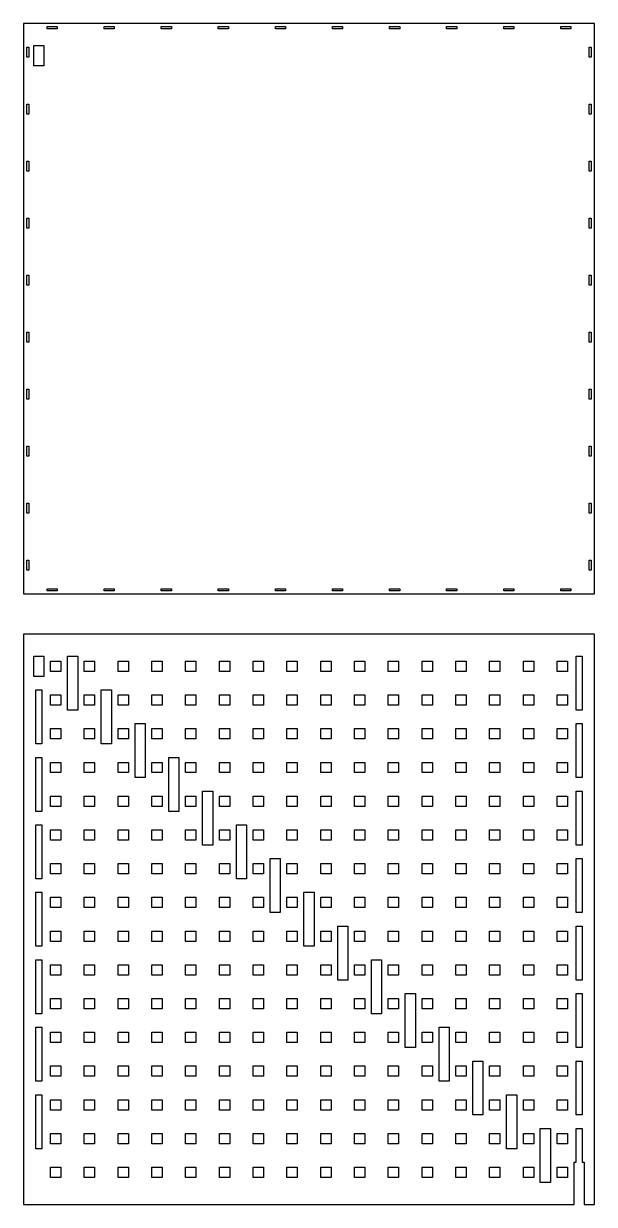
# Model space of a CAD drawing. Header units: metres. Extents: x 0 to 1167, y 0 to 1167.
# Drawn here: x 0 to 563, y 0 to 1167 of the extents above; entities that cross this region are included whole.
import ezdxf

# ---------------------------------------------------------------- set-up
doc = ezdxf.new("R2010")
doc.units = ezdxf.units.M

msp = doc.modelspace()

# ---------------------------------------------------------------- linework, layer by layer
for p, q in [((563.333, 1166.67), (0, 1166.67)), ((0, 1166.67), (0, 603.333)), ((563.333, 603.333), (563.333, 1166.67)), ((23.1666, 1161.67), (23.1666, 1163.67)), ((23.1666, 1163.67), (33.1666, 1163.67)), ((33.1666, 1161.67), (23.1666, 1161.67)), ((33.1666, 1163.67), (33.1666, 1161.67)), ((79.4999, 1161.67), (79.4999, 1163.67)), ((79.4999, 1163.67), (89.4999, 1163.67)), ((89.4999, 1161.67), (79.4999, 1161.67)), ((89.4999, 1163.67), (89.4999, 1161.67)), ((135.833, 1161.67), (135.833, 1163.67)), ((135.833, 1163.67), (145.833, 1163.67)), ((145.833, 1161.67), (135.833, 1161.67)), ((145.833, 1163.67), (145.833, 1161.67)), ((192.166, 1161.67), (192.166, 1163.67)), ((192.166, 1163.67), (202.166, 1163.67)), ((202.166, 1161.67), (192.166, 1161.67)), ((202.166, 1163.67), (202.166, 1161.67)), ((248.5, 1161.67), (248.5, 1163.67)), ((248.5, 1163.67), (258.5, 1163.67)), ((258.5, 1161.67), (248.5, 1161.67)), ((258.5, 1163.67), (258.5, 1161.67)), ((304.833, 1161.67), (304.833, 1163.67)), ((304.833, 1163.67), (314.833, 1163.67)), ((314.833, 1161.67), (304.833, 1161.67)), ((314.833, 1163.67), (314.833, 1161.67)), ((361.166, 1161.67), (361.166, 1163.67)), ((361.166, 1163.67), (371.166, 1163.67)), ((371.166, 1161.67), (361.166, 1161.67)), ((371.166, 1163.67), (371.166, 1161.67)), ((417.5, 1161.67), (417.5, 1163.67)), ((417.5, 1163.67), (427.5, 1163.67)), ((427.5, 1161.67), (417.5, 1161.67)), ((427.5, 1163.67), (427.5, 1161.67)), ((473.833, 1161.67), (473.833, 1163.67)), ((473.833, 1163.67), (483.833, 1163.67)), ((483.833, 1161.67), (473.833, 1161.67)), ((483.833, 1163.67), (483.833, 1161.67)), ((530.166, 1161.67), (530.166, 1163.67)), ((530.166, 1163.67), (540.166, 1163.67)), ((540.166, 1161.67), (530.166, 1161.67)), ((540.166, 1163.67), (540.166, 1161.67)), ((3, 1133.5), (3, 1143.5)), ((3, 1143.5), (5, 1143.5)), ((5, 1143.5), (5, 1133.5)), ((10, 1125), (10, 1145)), ((10, 1145), (20, 1145)), ((20, 1145), (20, 1125)), ((558.333, 1133.5), (558.333, 1143.5)), ((558.333, 1143.5), (560.333, 1143.5)), ((560.333, 1143.5), (560.333, 1133.5)), ((5, 1133.5), (3, 1133.5)), ((560.333, 1133.5), (558.333, 1133.5)), ((20, 1125), (10, 1125)), ((3, 1077.17), (3, 1087.17)), ((3, 1087.17), (5, 1087.17)), ((5, 1087.17), (5, 1077.17)), ((558.333, 1077.17), (558.333, 1087.17)), ((558.333, 1087.17), (560.333, 1087.17)), ((560.333, 1087.17), (560.333, 1077.17)), ((5, 1077.17), (3, 1077.17)), ((560.333, 1077.17), (558.333, 1077.17)), ((3, 1020.83), (3, 1030.83)), ((3, 1030.83), (5, 1030.83)), ((5, 1030.83), (5, 1020.83)), ((558.333, 1020.83), (558.333, 1030.83)), ((558.333, 1030.83), (560.333, 1030.83)), ((560.333, 1030.83), (560.333, 1020.83)), ((5, 1020.83), (3, 1020.83)), ((560.333, 1020.83), (558.333, 1020.83)), ((3, 964.499), (3, 974.499)), ((3, 974.499), (5, 974.499)), ((5, 974.499), (5, 964.499)), ((558.333, 964.499), (558.333, 974.499)), ((558.333, 974.499), (560.333, 974.499)), ((560.333, 974.499), (560.333, 964.499)), ((5, 964.499), (3, 964.499)), ((560.333, 964.499), (558.333, 964.499)), ((3, 908.166), (3, 918.166)), ((3, 918.166), (5, 918.166)), ((5, 918.166), (5, 908.166)), ((558.333, 908.166), (558.333, 918.166)), ((558.333, 918.166), (560.333, 918.166)), ((560.333, 918.166), (560.333, 908.166)), ((5, 908.166), (3, 908.166)), ((560.333, 908.166), (558.333, 908.166)), ((3, 851.833), (3, 861.833)), ((3, 861.833), (5, 861.833)), ((5, 851.833), (3, 851.833)), ((5, 861.833), (5, 851.833)), ((558.333, 851.833), (558.333, 861.833)), ((558.333, 861.833), (560.333, 861.833)), ((560.333, 851.833), (558.333, 851.833)), ((560.333, 861.833), (560.333, 851.833)), ((3, 795.499), (3, 805.499)), ((3, 805.499), (5, 805.499)), ((5, 805.499), (5, 795.499)), ((558.333, 795.499), (558.333, 805.499)), ((558.333, 805.499), (560.333, 805.499)), ((560.333, 805.499), (560.333, 795.499)), ((5, 795.499), (3, 795.499)), ((560.333, 795.499), (558.333, 795.499)), ((3, 739.166), (3, 749.166)), ((3, 749.166), (5, 749.166)), ((5, 749.166), (5, 739.166)), ((558.333, 739.166), (558.333, 749.166)), ((558.333, 749.166), (560.333, 749.166)), ((560.333, 749.166), (560.333, 739.166)), ((5, 739.166), (3, 739.166)), ((560.333, 739.166), (558.333, 739.166)), ((3, 682.833), (3, 692.833)), ((3, 692.833), (5, 692.833)), ((5, 692.833), (5, 682.833)), ((558.333, 682.833), (558.333, 692.833)), ((558.333, 692.833), (560.333, 692.833)), ((560.333, 692.833), (560.333, 682.833)), ((5, 682.833), (3, 682.833)), ((560.333, 682.833), (558.333, 682.833)), ((3, 626.499), (3, 636.499)), ((3, 636.499), (5, 636.499)), ((5, 636.499), (5, 626.499)), ((558.333, 626.499), (558.333, 636.499)), ((558.333, 636.499), (560.333, 636.499)), ((560.333, 636.499), (560.333, 626.499)), ((5, 626.499), (3, 626.499)), ((560.333, 626.499), (558.333, 626.499)), ((23.1666, 606.333), (23.1666, 608.333)), ((23.1666, 608.333), (33.1666, 608.333)), ((33.1666, 608.333), (33.1666, 606.333)), ((79.4999, 606.333), (79.4999, 608.333)), ((79.4999, 608.333), (89.4999, 608.333)), ((89.4999, 608.333), (89.4999, 606.333)), ((135.833, 606.333), (135.833, 608.333)), ((135.833, 608.333), (145.833, 608.333)), ((145.833, 608.333), (145.833, 606.333)), ((192.166, 606.333), (192.166, 608.333)), ((192.166, 608.333), (202.166, 608.333)), ((202.166, 608.333), (202.166, 606.333)), ((248.5, 606.333), (248.5, 608.333)), ((248.5, 608.333), (258.5, 608.333)), ((258.5, 608.333), (258.5, 606.333)), ((304.833, 606.333), (304.833, 608.333)), ((304.833, 608.333), (314.833, 608.333)), ((314.833, 608.333), (314.833, 606.333)), ((361.166, 606.333), (361.166, 608.333)), ((361.166, 608.333), (371.166, 608.333)), ((371.166, 608.333), (371.166, 606.333)), ((417.5, 606.333), (417.5, 608.333)), ((417.5, 608.333), (427.5, 608.333)), ((427.5, 608.333), (427.5, 606.333)), ((473.833, 606.333), (473.833, 608.333)), ((473.833, 608.333), (483.833, 608.333)), ((483.833, 608.333), (483.833, 606.333)), ((530.166, 606.333), (530.166, 608.333)), ((530.166, 608.333), (540.166, 608.333)), ((540.166, 608.333), (540.166, 606.333)), ((0, 603.333), (563.333, 603.333)), ((33.1666, 606.333), (23.1666, 606.333)), ((89.4999, 606.333), (79.4999, 606.333)), ((145.833, 606.333), (135.833, 606.333)), ((202.166, 606.333), (192.166, 606.333)), ((258.5, 606.333), (248.5, 606.333)), ((314.833, 606.333), (304.833, 606.333)), ((371.166, 606.333), (361.166, 606.333)), ((427.5, 606.333), (417.5, 606.333)), ((483.833, 606.333), (473.833, 606.333)), ((540.166, 606.333), (530.166, 606.333)), ((563.333, 563.333), (0, 563.333)), ((0, 563.333), (0, 0)), ((563.333, 0), (563.333, 563.333)), ((10, 521.666), (10, 541.666)), ((10, 541.666), (20, 541.666)), ((20, 541.666), (20, 521.666)), ((26.5716, 526.571), (26.5716, 536.761)), ((26.5716, 536.761), (36.7616, 536.761)), ((36.7616, 536.761), (36.7616, 526.571)), ((43.3333, 488.333), (43.3333, 541.666)), ((43.3333, 541.666), (53.3333, 541.666)), ((53.3333, 541.666), (53.3333, 488.333)), ((59.9049, 526.571), (59.9049, 536.761)), ((59.9049, 536.761), (70.0949, 536.761)), ((70.0949, 536.761), (70.0949, 526.571)), ((93.2382, 526.571), (93.2382, 536.761)), ((93.2382, 536.761), (103.428, 536.761)), ((103.428, 536.761), (103.428, 526.571)), ((126.572, 526.571), (126.572, 536.761)), ((126.572, 536.761), (136.762, 536.761)), ((136.762, 536.761), (136.762, 526.571)), ((159.905, 526.571), (159.905, 536.761)), ((159.905, 536.761), (170.095, 536.761)), ((170.095, 536.761), (170.095, 526.571)), ((193.238, 526.571), (193.238, 536.761)), ((193.238, 536.761), (203.428, 536.761)), ((203.428, 536.761), (203.428, 526.571)), ((226.571, 526.571), (226.571, 536.761)), ((226.571, 536.761), (236.761, 536.761)), ((236.761, 536.761), (236.761, 526.571)), ((259.905, 526.571), (259.905, 536.761)), ((259.905, 536.761), (270.095, 536.761)), ((270.095, 536.761), (270.095, 526.571)), ((293.238, 526.571), (293.238, 536.761)), ((293.238, 536.761), (303.428, 536.761)), ((303.428, 536.761), (303.428, 526.571)), ((326.571, 526.571), (326.571, 536.761)), ((326.571, 536.761), (336.761, 536.761)), ((336.761, 536.761), (336.761, 526.571)), ((359.905, 526.571), (359.905, 536.761)), ((359.905, 536.761), (370.095, 536.761)), ((370.095, 536.761), (370.095, 526.571)), ((393.238, 526.571), (393.238, 536.761)), ((393.238, 536.761), (403.428, 536.761)), ((403.428, 536.761), (403.428, 526.571)), ((426.571, 526.571), (426.571, 536.761)), ((426.571, 536.761), (436.761, 536.761)), ((436.761, 536.761), (436.761, 526.571)), ((459.905, 526.571), (459.905, 536.761)), ((459.905, 536.761), (470.095, 536.761)), ((470.095, 536.761), (470.095, 526.571)), ((493.238, 526.571), (493.238, 536.761)), ((493.238, 536.761), (503.428, 536.761)), ((503.428, 536.761), (503.428, 526.571)), ((526.571, 526.571), (526.571, 536.761)), ((526.571, 536.761), (536.761, 536.761)), ((536.761, 536.761), (536.761, 526.571)), ((545.333, 488.333), (545.333, 541.666)), ((545.333, 541.666), (551.333, 541.666)), ((551.333, 541.666), (551.333, 488.333)), ((36.7616, 526.571), (26.5716, 526.571)), ((70.0949, 526.571), (59.9049, 526.571)), ((103.428, 526.571), (93.2382, 526.571)), ((136.762, 526.571), (126.572, 526.571)), ((170.095, 526.571), (159.905, 526.571)), ((203.428, 526.571), (193.238, 526.571)), ((236.761, 526.571), (226.571, 526.571)), ((270.095, 526.571), (259.905, 526.571)), ((303.428, 526.571), (293.238, 526.571)), ((336.761, 526.571), (326.571, 526.571)), ((370.095, 526.571), (359.905, 526.571)), ((403.428, 526.571), (393.238, 526.571)), ((436.761, 526.571), (426.571, 526.571)), ((470.095, 526.571), (459.905, 526.571)), ((503.428, 526.571), (493.238, 526.571)), ((536.761, 526.571), (526.571, 526.571)), ((20, 521.666), (10, 521.666)), ((12, 455), (12, 508.333)), ((12, 508.333), (18, 508.333)), ((18, 508.333), (18, 455)), ((26.5716, 493.238), (26.5716, 503.428)), ((26.5716, 503.428), (36.7616, 503.428)), ((36.7616, 503.428), (36.7616, 493.238)), ((59.9049, 493.238), (59.9049, 503.428)), ((59.9049, 503.428), (70.0949, 503.428)), ((70.0949, 503.428), (70.0949, 493.238)), ((76.6666, 455), (76.6666, 508.333)), ((76.6666, 508.333), (86.6666, 508.333)), ((86.6666, 508.333), (86.6666, 455)), ((93.2382, 493.238), (93.2382, 503.428)), ((93.2382, 503.428), (103.428, 503.428)), ((103.428, 503.428), (103.428, 493.238)), ((126.572, 493.238), (126.572, 503.428)), ((126.572, 503.428), (136.762, 503.428)), ((136.762, 503.428), (136.762, 493.238)), ((159.905, 493.238), (159.905, 503.428)), ((159.905, 503.428), (170.095, 503.428)), ((170.095, 503.428), (170.095, 493.238)), ((193.238, 493.238), (193.238, 503.428)), ((193.238, 503.428), (203.428, 503.428)), ((203.428, 503.428), (203.428, 493.238)), ((226.571, 493.238), (226.571, 503.428)), ((226.571, 503.428), (236.761, 503.428)), ((236.761, 503.428), (236.761, 493.238)), ((259.905, 493.238), (259.905, 503.428)), ((259.905, 503.428), (270.095, 503.428)), ((270.095, 503.428), (270.095, 493.238)), ((293.238, 493.238), (293.238, 503.428)), ((293.238, 503.428), (303.428, 503.428)), ((303.428, 503.428), (303.428, 493.238)), ((326.571, 493.238), (326.571, 503.428)), ((326.571, 503.428), (336.761, 503.428)), ((336.761, 503.428), (336.761, 493.238)), ((359.905, 493.238), (359.905, 503.428)), ((359.905, 503.428), (370.095, 503.428)), ((370.095, 503.428), (370.095, 493.238)), ((393.238, 493.238), (393.238, 503.428)), ((393.238, 503.428), (403.428, 503.428)), ((403.428, 503.428), (403.428, 493.238)), ((426.571, 493.238), (426.571, 503.428)), ((426.571, 503.428), (436.761, 503.428)), ((436.761, 503.428), (436.761, 493.238)), ((459.905, 493.238), (459.905, 503.428)), ((459.905, 503.428), (470.095, 503.428)), ((470.095, 503.428), (470.095, 493.238)), ((493.238, 493.238), (493.238, 503.428)), ((493.238, 503.428), (503.428, 503.428)), ((503.428, 503.428), (503.428, 493.238)), ((526.571, 493.238), (526.571, 503.428)), ((526.571, 503.428), (536.761, 503.428)), ((536.761, 503.428), (536.761, 493.238)), ((36.7616, 493.238), (26.5716, 493.238)), ((70.0949, 493.238), (59.9049, 493.238)), ((103.428, 493.238), (93.2382, 493.238)), ((136.762, 493.238), (126.572, 493.238)), ((170.095, 493.238), (159.905, 493.238)), ((203.428, 493.238), (193.238, 493.238)), ((236.761, 493.238), (226.571, 493.238)), ((270.095, 493.238), (259.905, 493.238)), ((303.428, 493.238), (293.238, 493.238)), ((336.761, 493.238), (326.571, 493.238)), ((370.095, 493.238), (359.905, 493.238)), ((403.428, 493.238), (393.238, 493.238)), ((436.761, 493.238), (426.571, 493.238)), ((470.095, 493.238), (459.905, 493.238)), ((503.428, 493.238), (493.238, 493.238)), ((536.761, 493.238), (526.571, 493.238)), ((53.3333, 488.333), (43.3333, 488.333)), ((551.333, 488.333), (545.333, 488.333)), ((26.5716, 459.905), (26.5716, 470.095)), ((26.5716, 470.095), (36.7616, 470.095)), ((36.7616, 470.095), (36.7616, 459.905)), ((59.9049, 459.905), (59.9049, 470.095)), ((59.9049, 470.095), (70.0949, 470.095)), ((70.0949, 470.095), (70.0949, 459.905)), ((93.2382, 459.905), (93.2382, 470.095)), ((93.2382, 470.095), (103.428, 470.095)), ((103.428, 470.095), (103.428, 459.905)), ((110, 421.666), (110, 475)), ((110, 475), (120, 475)), ((120, 475), (120, 421.666)), ((126.572, 459.905), (126.572, 470.095)), ((126.572, 470.095), (136.762, 470.095)), ((136.762, 470.095), (136.762, 459.905)), ((159.905, 459.905), (159.905, 470.095)), ((159.905, 470.095), (170.095, 470.095)), ((170.095, 470.095), (170.095, 459.905)), ((193.238, 459.905), (193.238, 470.095)), ((193.238, 470.095), (203.428, 470.095)), ((203.428, 470.095), (203.428, 459.905)), ((226.571, 459.905), (226.571, 470.095)), ((226.571, 470.095), (236.761, 470.095)), ((236.761, 470.095), (236.761, 459.905)), ((259.905, 459.905), (259.905, 470.095)), ((259.905, 470.095), (270.095, 470.095)), ((270.095, 470.095), (270.095, 459.905)), ((293.238, 459.905), (293.238, 470.095)), ((293.238, 470.095), (303.428, 470.095)), ((303.428, 470.095), (303.428, 459.905)), ((326.571, 459.905), (326.571, 470.095)), ((326.571, 470.095), (336.761, 470.095)), ((336.761, 470.095), (336.761, 459.905)), ((359.905, 459.905), (359.905, 470.095)), ((359.905, 470.095), (370.095, 470.095)), ((370.095, 470.095), (370.095, 459.905)), ((393.238, 459.905), (393.238, 470.095)), ((393.238, 470.095), (403.428, 470.095)), ((403.428, 470.095), (403.428, 459.905)), ((426.571, 459.905), (426.571, 470.095)), ((426.571, 470.095), (436.761, 470.095)), ((436.761, 470.095), (436.761, 459.905)), ((459.905, 459.905), (459.905, 470.095)), ((459.905, 470.095), (470.095, 470.095)), ((470.095, 470.095), (470.095, 459.905)), ((493.238, 459.905), (493.238, 470.095)), ((493.238, 470.095), (503.428, 470.095)), ((503.428, 470.095), (503.428, 459.905)), ((526.571, 459.905), (526.571, 470.095)), ((526.571, 470.095), (536.761, 470.095)), ((536.761, 470.095), (536.761, 459.905)), ((545.333, 421.666), (545.333, 475)), ((545.333, 475), (551.333, 475)), ((551.333, 475), (551.333, 421.666)), ((36.7616, 459.905), (26.5716, 459.905)), ((70.0949, 459.905), (59.9049, 459.905)), ((103.428, 459.905), (93.2382, 459.905)), ((136.762, 459.905), (126.572, 459.905)), ((170.095, 459.905), (159.905, 459.905)), ((203.428, 459.905), (193.238, 459.905)), ((236.761, 459.905), (226.571, 459.905)), ((270.095, 459.905), (259.905, 459.905)), ((303.428, 459.905), (293.238, 459.905)), ((336.761, 459.905), (326.571, 459.905)), ((370.095, 459.905), (359.905, 459.905)), ((403.428, 459.905), (393.238, 459.905)), ((436.761, 459.905), (426.571, 459.905)), ((470.095, 459.905), (459.905, 459.905)), ((503.428, 459.905), (493.238, 459.905)), ((536.761, 459.905), (526.571, 459.905)), ((18, 455), (12, 455)), ((86.6666, 455), (76.6666, 455)), ((12, 388.333), (12, 441.666)), ((12, 441.666), (18, 441.666)), ((18, 441.666), (18, 388.333)), ((26.5716, 426.571), (26.5716, 436.761)), ((26.5716, 436.761), (36.7616, 436.761)), ((36.7616, 436.761), (36.7616, 426.571)), ((59.9049, 426.571), (59.9049, 436.761)), ((59.9049, 436.761), (70.0949, 436.761)), ((70.0949, 436.761), (70.0949, 426.571)), ((93.2382, 426.571), (93.2382, 436.761)), ((93.2382, 436.761), (103.428, 436.761)), ((103.428, 436.761), (103.428, 426.571)), ((126.572, 426.571), (126.572, 436.761)), ((126.572, 436.761), (136.762, 436.761)), ((136.762, 436.761), (136.762, 426.571)), ((143.333, 388.333), (143.333, 441.666)), ((143.333, 441.666), (153.333, 441.666)), ((153.333, 441.666), (153.333, 388.333)), ((159.905, 426.571), (159.905, 436.761)), ((159.905, 436.761), (170.095, 436.761)), ((170.095, 436.761), (170.095, 426.571)), ((193.238, 426.571), (193.238, 436.761)), ((193.238, 436.761), (203.428, 436.761)), ((203.428, 436.761), (203.428, 426.571)), ((226.571, 426.571), (226.571, 436.761)), ((226.571, 436.761), (236.761, 436.761)), ((236.761, 436.761), (236.761, 426.571)), ((259.905, 426.571), (259.905, 436.761)), ((259.905, 436.761), (270.095, 436.761)), ((270.095, 436.761), (270.095, 426.571)), ((293.238, 426.571), (293.238, 436.761)), ((293.238, 436.761), (303.428, 436.761)), ((303.428, 436.761), (303.428, 426.571)), ((326.571, 426.571), (326.571, 436.761)), ((326.571, 436.761), (336.761, 436.761)), ((336.761, 436.761), (336.761, 426.571)), ((359.905, 426.571), (359.905, 436.761)), ((359.905, 436.761), (370.095, 436.761)), ((370.095, 436.761), (370.095, 426.571)), ((393.238, 426.571), (393.238, 436.761)), ((393.238, 436.761), (403.428, 436.761)), ((403.428, 436.761), (403.428, 426.571)), ((426.571, 426.571), (426.571, 436.761)), ((426.571, 436.761), (436.761, 436.761)), ((436.761, 436.761), (436.761, 426.571)), ((459.905, 426.571), (459.905, 436.761)), ((459.905, 436.761), (470.095, 436.761)), ((470.095, 436.761), (470.095, 426.571)), ((493.238, 426.571), (493.238, 436.761)), ((493.238, 436.761), (503.428, 436.761)), ((503.428, 436.761), (503.428, 426.571)), ((526.571, 426.571), (526.571, 436.761)), ((526.571, 436.761), (536.761, 436.761)), ((536.761, 436.761), (536.761, 426.571)), ((36.7616, 426.571), (26.5716, 426.571)), ((70.0949, 426.571), (59.9049, 426.571)), ((103.428, 426.571), (93.2382, 426.571)), ((120, 421.666), (110, 421.666)), ((136.762, 426.571), (126.572, 426.571)), ((170.095, 426.571), (159.905, 426.571)), ((203.428, 426.571), (193.238, 426.571)), ((236.761, 426.571), (226.571, 426.571)), ((270.095, 426.571), (259.905, 426.571)), ((303.428, 426.571), (293.238, 426.571)), ((336.761, 426.571), (326.571, 426.571)), ((370.095, 426.571), (359.905, 426.571)), ((403.428, 426.571), (393.238, 426.571)), ((436.761, 426.571), (426.571, 426.571)), ((470.095, 426.571), (459.905, 426.571)), ((503.428, 426.571), (493.238, 426.571)), ((536.761, 426.571), (526.571, 426.571)), ((551.333, 421.666), (545.333, 421.666)), ((26.5716, 393.238), (26.5716, 403.428)), ((26.5716, 403.428), (36.7616, 403.428)), ((36.7616, 403.428), (36.7616, 393.238)), ((59.9049, 393.238), (59.9049, 403.428)), ((59.9049, 403.428), (70.0949, 403.428)), ((70.0949, 403.428), (70.0949, 393.238)), ((93.2382, 393.238), (93.2382, 403.428)), ((93.2382, 403.428), (103.428, 403.428)), ((103.428, 403.428), (103.428, 393.238)), ((126.572, 393.238), (126.572, 403.428)), ((126.572, 403.428), (136.762, 403.428)), ((136.762, 403.428), (136.762, 393.238)), ((159.905, 393.238), (159.905, 403.428)), ((159.905, 403.428), (170.095, 403.428)), ((170.095, 403.428), (170.095, 393.238)), ((176.666, 355), (176.666, 408.333)), ((176.666, 408.333), (186.666, 408.333)), ((186.666, 408.333), (186.666, 355)), ((193.238, 393.238), (193.238, 403.428)), ((193.238, 403.428), (203.428, 403.428)), ((203.428, 403.428), (203.428, 393.238)), ((226.571, 393.238), (226.571, 403.428)), ((226.571, 403.428), (236.761, 403.428)), ((236.761, 403.428), (236.761, 393.238)), ((259.905, 393.238), (259.905, 403.428)), ((259.905, 403.428), (270.095, 403.428)), ((270.095, 403.428), (270.095, 393.238)), ((293.238, 393.238), (293.238, 403.428)), ((293.238, 403.428), (303.428, 403.428)), ((303.428, 403.428), (303.428, 393.238)), ((326.571, 393.238), (326.571, 403.428)), ((326.571, 403.428), (336.761, 403.428)), ((336.761, 403.428), (336.761, 393.238)), ((359.905, 393.238), (359.905, 403.428)), ((359.905, 403.428), (370.095, 403.428)), ((370.095, 403.428), (370.095, 393.238)), ((393.238, 393.238), (393.238, 403.428)), ((393.238, 403.428), (403.428, 403.428)), ((403.428, 403.428), (403.428, 393.238)), ((426.571, 393.238), (426.571, 403.428)), ((426.571, 403.428), (436.761, 403.428)), ((436.761, 403.428), (436.761, 393.238)), ((459.905, 393.238), (459.905, 403.428)), ((459.905, 403.428), (470.095, 403.428)), ((470.095, 403.428), (470.095, 393.238)), ((493.238, 393.238), (493.238, 403.428)), ((493.238, 403.428), (503.428, 403.428)), ((503.428, 403.428), (503.428, 393.238)), ((526.571, 393.238), (526.571, 403.428)), ((526.571, 403.428), (536.761, 403.428)), ((536.761, 403.428), (536.761, 393.238)), ((545.333, 355), (545.333, 408.333)), ((545.333, 408.333), (551.333, 408.333)), ((551.333, 408.333), (551.333, 355)), ((18, 388.333), (12, 388.333)), ((36.7616, 393.238), (26.5716, 393.238)), ((70.0949, 393.238), (59.9049, 393.238)), ((103.428, 393.238), (93.2382, 393.238)), ((136.762, 393.238), (126.572, 393.238)), ((153.333, 388.333), (143.333, 388.333)), ((170.095, 393.238), (159.905, 393.238)), ((203.428, 393.238), (193.238, 393.238)), ((236.761, 393.238), (226.571, 393.238)), ((270.095, 393.238), (259.905, 393.238)), ((303.428, 393.238), (293.238, 393.238)), ((336.761, 393.238), (326.571, 393.238)), ((370.095, 393.238), (359.905, 393.238)), ((403.428, 393.238), (393.238, 393.238)), ((436.761, 393.238), (426.571, 393.238)), ((470.095, 393.238), (459.905, 393.238)), ((503.428, 393.238), (493.238, 393.238)), ((536.761, 393.238), (526.571, 393.238)), ((12, 321.666), (12, 375)), ((12, 375), (18, 375)), ((18, 375), (18, 321.666)), ((210, 321.666), (210, 375)), ((210, 375), (220, 375)), ((220, 375), (220, 321.666)), ((26.5716, 359.905), (26.5716, 370.095)), ((26.5716, 370.095), (36.7616, 370.095)), ((36.7616, 370.095), (36.7616, 359.905)), ((59.9049, 359.905), (59.9049, 370.095)), ((59.9049, 370.095), (70.0949, 370.095)), ((70.0949, 370.095), (70.0949, 359.905)), ((93.2382, 359.905), (93.2382, 370.095)), ((93.2382, 370.095), (103.428, 370.095)), ((103.428, 370.095), (103.428, 359.905)), ((126.572, 359.905), (126.572, 370.095)), ((126.572, 370.095), (136.762, 370.095)), ((136.762, 370.095), (136.762, 359.905)), ((159.905, 359.905), (159.905, 370.095)), ((159.905, 370.095), (170.095, 370.095)), ((170.095, 370.095), (170.095, 359.905)), ((193.238, 359.905), (193.238, 370.095)), ((193.238, 370.095), (203.428, 370.095)), ((203.428, 370.095), (203.428, 359.905)), ((226.571, 359.905), (226.571, 370.095)), ((226.571, 370.095), (236.761, 370.095)), ((236.761, 370.095), (236.761, 359.905)), ((259.905, 359.905), (259.905, 370.095)), ((259.905, 370.095), (270.095, 370.095)), ((270.095, 370.095), (270.095, 359.905)), ((293.238, 359.905), (293.238, 370.095)), ((293.238, 370.095), (303.428, 370.095)), ((303.428, 370.095), (303.428, 359.905)), ((326.571, 359.905), (326.571, 370.095)), ((326.571, 370.095), (336.761, 370.095)), ((336.761, 370.095), (336.761, 359.905)), ((359.905, 359.905), (359.905, 370.095)), ((359.905, 370.095), (370.095, 370.095)), ((370.095, 370.095), (370.095, 359.905)), ((393.238, 359.905), (393.238, 370.095)), ((393.238, 370.095), (403.428, 370.095)), ((403.428, 370.095), (403.428, 359.905)), ((426.571, 359.905), (426.571, 370.095)), ((426.571, 370.095), (436.761, 370.095)), ((436.761, 370.095), (436.761, 359.905)), ((459.905, 359.905), (459.905, 370.095)), ((459.905, 370.095), (470.095, 370.095)), ((470.095, 370.095), (470.095, 359.905)), ((493.238, 359.905), (493.238, 370.095)), ((493.238, 370.095), (503.428, 370.095)), ((503.428, 370.095), (503.428, 359.905)), ((526.571, 359.905), (526.571, 370.095)), ((526.571, 370.095), (536.761, 370.095)), ((536.761, 370.095), (536.761, 359.905)), ((36.7616, 359.905), (26.5716, 359.905)), ((70.0949, 359.905), (59.9049, 359.905)), ((103.428, 359.905), (93.2382, 359.905)), ((136.762, 359.905), (126.572, 359.905)), ((170.095, 359.905), (159.905, 359.905)), ((186.666, 355), (176.666, 355)), ((203.428, 359.905), (193.238, 359.905)), ((236.761, 359.905), (226.571, 359.905)), ((270.095, 359.905), (259.905, 359.905)), ((303.428, 359.905), (293.238, 359.905)), ((336.761, 359.905), (326.571, 359.905)), ((370.095, 359.905), (359.905, 359.905)), ((403.428, 359.905), (393.238, 359.905)), ((436.761, 359.905), (426.571, 359.905)), ((470.095, 359.905), (459.905, 359.905)), ((503.428, 359.905), (493.238, 359.905)), ((536.761, 359.905), (526.571, 359.905)), ((551.333, 355), (545.333, 355)), ((243.333, 288.333), (243.333, 341.666)), ((243.333, 341.666), (253.333, 341.666)), ((253.333, 341.666), (253.333, 288.333)), ((545.333, 288.333), (545.333, 341.666)), ((545.333, 341.666), (551.333, 341.666)), ((551.333, 341.666), (551.333, 288.333)), ((26.5716, 326.571), (26.5716, 336.761)), ((26.5716, 336.761), (36.7616, 336.761)), ((36.7616, 336.761), (36.7616, 326.571)), ((59.9049, 326.571), (59.9049, 336.761)), ((59.9049, 336.761), (70.0949, 336.761)), ((70.0949, 336.761), (70.0949, 326.571)), ((93.2382, 326.571), (93.2382, 336.761)), ((93.2382, 336.761), (103.428, 336.761)), ((103.428, 336.761), (103.428, 326.571)), ((126.572, 326.571), (126.572, 336.761)), ((126.572, 336.761), (136.762, 336.761)), ((136.762, 336.761), (136.762, 326.571)), ((159.905, 326.571), (159.905, 336.761)), ((159.905, 336.761), (170.095, 336.761)), ((170.095, 336.761), (170.095, 326.571)), ((193.238, 326.571), (193.238, 336.761)), ((193.238, 336.761), (203.428, 336.761)), ((203.428, 336.761), (203.428, 326.571)), ((226.571, 326.571), (226.571, 336.761)), ((226.571, 336.761), (236.761, 336.761)), ((236.761, 336.761), (236.761, 326.571)), ((259.905, 326.571), (259.905, 336.761)), ((259.905, 336.761), (270.095, 336.761)), ((270.095, 336.761), (270.095, 326.571)), ((293.238, 326.571), (293.238, 336.761)), ((293.238, 336.761), (303.428, 336.761)), ((303.428, 336.761), (303.428, 326.571)), ((326.571, 326.571), (326.571, 336.761)), ((326.571, 336.761), (336.761, 336.761)), ((336.761, 336.761), (336.761, 326.571)), ((359.905, 326.571), (359.905, 336.761)), ((359.905, 336.761), (370.095, 336.761)), ((370.095, 336.761), (370.095, 326.571)), ((393.238, 326.571), (393.238, 336.761)), ((393.238, 336.761), (403.428, 336.761)), ((403.428, 336.761), (403.428, 326.571)), ((426.571, 326.571), (426.571, 336.761)), ((426.571, 336.761), (436.761, 336.761)), ((436.761, 336.761), (436.761, 326.571)), ((459.905, 326.571), (459.905, 336.761)), ((459.905, 336.761), (470.095, 336.761)), ((470.095, 336.761), (470.095, 326.571)), ((493.238, 326.571), (493.238, 336.761)), ((493.238, 336.761), (503.428, 336.761)), ((503.428, 336.761), (503.428, 326.571)), ((526.571, 326.571), (526.571, 336.761)), ((526.571, 336.761), (536.761, 336.761)), ((536.761, 336.761), (536.761, 326.571)), ((18, 321.666), (12, 321.666)), ((36.7616, 326.571), (26.5716, 326.571)), ((70.0949, 326.571), (59.9049, 326.571)), ((103.428, 326.571), (93.2382, 326.571)), ((136.762, 326.571), (126.572, 326.571)), ((170.095, 326.571), (159.905, 326.571)), ((203.428, 326.571), (193.238, 326.571)), ((220, 321.666), (210, 321.666)), ((236.761, 326.571), (226.571, 326.571)), ((270.095, 326.571), (259.905, 326.571)), ((303.428, 326.571), (293.238, 326.571)), ((336.761, 326.571), (326.571, 326.571)), ((370.095, 326.571), (359.905, 326.571)), ((403.428, 326.571), (393.238, 326.571)), ((436.761, 326.571), (426.571, 326.571)), ((470.095, 326.571), (459.905, 326.571)), ((503.428, 326.571), (493.238, 326.571)), ((536.761, 326.571), (526.571, 326.571)), ((12, 255), (12, 308.333)), ((12, 308.333), (18, 308.333)), ((18, 308.333), (18, 255)), ((26.5716, 293.238), (26.5716, 303.428)), ((26.5716, 303.428), (36.7616, 303.428)), ((36.7616, 303.428), (36.7616, 293.238)), ((59.9049, 293.238), (59.9049, 303.428)), ((59.9049, 303.428), (70.0949, 303.428)), ((70.0949, 303.428), (70.0949, 293.238)), ((93.2382, 293.238), (93.2382, 303.428)), ((93.2382, 303.428), (103.428, 303.428)), ((103.428, 303.428), (103.428, 293.238)), ((126.572, 293.238), (126.572, 303.428)), ((126.572, 303.428), (136.762, 303.428)), ((136.762, 303.428), (136.762, 293.238)), ((159.905, 293.238), (159.905, 303.428)), ((159.905, 303.428), (170.095, 303.428)), ((170.095, 303.428), (170.095, 293.238)), ((193.238, 293.238), (193.238, 303.428)), ((193.238, 303.428), (203.428, 303.428)), ((203.428, 303.428), (203.428, 293.238)), ((226.571, 293.238), (226.571, 303.428)), ((226.571, 303.428), (236.761, 303.428)), ((236.761, 303.428), (236.761, 293.238)), ((259.905, 293.238), (259.905, 303.428)), ((259.905, 303.428), (270.095, 303.428)), ((270.095, 303.428), (270.095, 293.238)), ((276.666, 255), (276.666, 308.333)), ((276.666, 308.333), (286.666, 308.333)), ((286.666, 308.333), (286.666, 255)), ((293.238, 293.238), (293.238, 303.428)), ((293.238, 303.428), (303.428, 303.428)), ((303.428, 303.428), (303.428, 293.238)), ((326.571, 293.238), (326.571, 303.428)), ((326.571, 303.428), (336.761, 303.428)), ((336.761, 303.428), (336.761, 293.238)), ((359.905, 293.238), (359.905, 303.428)), ((359.905, 303.428), (370.095, 303.428)), ((370.095, 303.428), (370.095, 293.238)), ((393.238, 293.238), (393.238, 303.428)), ((393.238, 303.428), (403.428, 303.428)), ((403.428, 303.428), (403.428, 293.238)), ((426.571, 293.238), (426.571, 303.428)), ((426.571, 303.428), (436.761, 303.428)), ((436.761, 303.428), (436.761, 293.238)), ((459.905, 293.238), (459.905, 303.428)), ((459.905, 303.428), (470.095, 303.428)), ((470.095, 303.428), (470.095, 293.238)), ((493.238, 293.238), (493.238, 303.428)), ((493.238, 303.428), (503.428, 303.428)), ((503.428, 303.428), (503.428, 293.238)), ((526.571, 293.238), (526.571, 303.428)), ((526.571, 303.428), (536.761, 303.428)), ((536.761, 303.428), (536.761, 293.238)), ((36.7616, 293.238), (26.5716, 293.238)), ((70.0949, 293.238), (59.9049, 293.238)), ((103.428, 293.238), (93.2382, 293.238)), ((136.762, 293.238), (126.572, 293.238)), ((170.095, 293.238), (159.905, 293.238)), ((203.428, 293.238), (193.238, 293.238)), ((236.761, 293.238), (226.571, 293.238)), ((270.095, 293.238), (259.905, 293.238)), ((303.428, 293.238), (293.238, 293.238)), ((336.761, 293.238), (326.571, 293.238)), ((370.095, 293.238), (359.905, 293.238)), ((403.428, 293.238), (393.238, 293.238)), ((436.761, 293.238), (426.571, 293.238)), ((470.095, 293.238), (459.905, 293.238)), ((503.428, 293.238), (493.238, 293.238)), ((536.761, 293.238), (526.571, 293.238)), ((253.333, 288.333), (243.333, 288.333)), ((551.333, 288.333), (545.333, 288.333)), ((26.5716, 259.905), (26.5716, 270.095)), ((26.5716, 270.095), (36.7616, 270.095)), ((36.7616, 270.095), (36.7616, 259.905)), ((59.9049, 259.905), (59.9049, 270.095)), ((59.9049, 270.095), (70.0949, 270.095)), ((70.0949, 270.095), (70.0949, 259.905)), ((93.2382, 259.905), (93.2382, 270.095)), ((93.2382, 270.095), (103.428, 270.095)), ((103.428, 270.095), (103.428, 259.905)), ((126.572, 259.905), (126.572, 270.095)), ((126.572, 270.095), (136.762, 270.095)), ((136.762, 270.095), (136.762, 259.905)), ((159.905, 259.905), (159.905, 270.095)), ((159.905, 270.095), (170.095, 270.095)), ((170.095, 270.095), (170.095, 259.905)), ((193.238, 259.905), (193.238, 270.095)), ((193.238, 270.095), (203.428, 270.095)), ((203.428, 270.095), (203.428, 259.905)), ((226.571, 259.905), (226.571, 270.095)), ((226.571, 270.095), (236.761, 270.095)), ((236.761, 270.095), (236.761, 259.905)), ((259.905, 259.905), (259.905, 270.095)), ((259.905, 270.095), (270.095, 270.095)), ((270.095, 270.095), (270.095, 259.905)), ((293.238, 259.905), (293.238, 270.095)), ((293.238, 270.095), (303.428, 270.095)), ((303.428, 270.095), (303.428, 259.905)), ((310, 221.666), (310, 275)), ((310, 275), (320, 275)), ((320, 275), (320, 221.666)), ((326.571, 259.905), (326.571, 270.095)), ((326.571, 270.095), (336.761, 270.095)), ((336.761, 270.095), (336.761, 259.905)), ((359.905, 259.905), (359.905, 270.095)), ((359.905, 270.095), (370.095, 270.095)), ((370.095, 270.095), (370.095, 259.905)), ((393.238, 259.905), (393.238, 270.095)), ((393.238, 270.095), (403.428, 270.095)), ((403.428, 270.095), (403.428, 259.905)), ((426.571, 259.905), (426.571, 270.095)), ((426.571, 270.095), (436.761, 270.095)), ((436.761, 270.095), (436.761, 259.905)), ((459.905, 259.905), (459.905, 270.095)), ((459.905, 270.095), (470.095, 270.095)), ((470.095, 270.095), (470.095, 259.905)), ((493.238, 259.905), (493.238, 270.095)), ((493.238, 270.095), (503.428, 270.095)), ((503.428, 270.095), (503.428, 259.905)), ((526.571, 259.905), (526.571, 270.095)), ((526.571, 270.095), (536.761, 270.095)), ((536.761, 270.095), (536.761, 259.905)), ((545.333, 221.666), (545.333, 275)), ((545.333, 275), (551.333, 275)), ((551.333, 275), (551.333, 221.666)), ((36.7616, 259.905), (26.5716, 259.905)), ((70.0949, 259.905), (59.9049, 259.905)), ((103.428, 259.905), (93.2382, 259.905)), ((136.762, 259.905), (126.572, 259.905)), ((170.095, 259.905), (159.905, 259.905)), ((203.428, 259.905), (193.238, 259.905)), ((236.761, 259.905), (226.571, 259.905)), ((270.095, 259.905), (259.905, 259.905)), ((303.428, 259.905), (293.238, 259.905)), ((336.761, 259.905), (326.571, 259.905)), ((370.095, 259.905), (359.905, 259.905)), ((403.428, 259.905), (393.238, 259.905)), ((436.761, 259.905), (426.571, 259.905)), ((470.095, 259.905), (459.905, 259.905)), ((503.428, 259.905), (493.238, 259.905)), ((536.761, 259.905), (526.571, 259.905)), ((18, 255), (12, 255)), ((286.666, 255), (276.666, 255)), ((12, 188.333), (12, 241.666)), ((12, 241.666), (18, 241.666)), ((18, 241.666), (18, 188.333)), ((26.5716, 226.571), (26.5716, 236.761)), ((26.5716, 236.761), (36.7616, 236.761)), ((36.7616, 236.761), (36.7616, 226.571)), ((59.9049, 226.571), (59.9049, 236.761)), ((59.9049, 236.761), (70.0949, 236.761)), ((70.0949, 236.761), (70.0949, 226.571)), ((93.2382, 226.571), (93.2382, 236.761)), ((93.2382, 236.761), (103.428, 236.761)), ((103.428, 236.761), (103.428, 226.571)), ((126.572, 226.571), (126.572, 236.761)), ((126.572, 236.761), (136.762, 236.761)), ((136.762, 236.761), (136.762, 226.571)), ((159.905, 226.571), (159.905, 236.761)), ((159.905, 236.761), (170.095, 236.761)), ((170.095, 236.761), (170.095, 226.571)), ((193.238, 226.571), (193.238, 236.761)), ((193.238, 236.761), (203.428, 236.761)), ((203.428, 236.761), (203.428, 226.571)), ((226.571, 226.571), (226.571, 236.761)), ((226.571, 236.761), (236.761, 236.761)), ((236.761, 236.761), (236.761, 226.571)), ((259.905, 226.571), (259.905, 236.761)), ((259.905, 236.761), (270.095, 236.761)), ((270.095, 236.761), (270.095, 226.571)), ((293.238, 226.571), (293.238, 236.761)), ((293.238, 236.761), (303.428, 236.761)), ((303.428, 236.761), (303.428, 226.571)), ((326.571, 226.571), (326.571, 236.761)), ((326.571, 236.761), (336.761, 236.761)), ((336.761, 236.761), (336.761, 226.571)), ((343.333, 188.333), (343.333, 241.666)), ((343.333, 241.666), (353.333, 241.666)), ((353.333, 241.666), (353.333, 188.333)), ((359.905, 226.571), (359.905, 236.761)), ((359.905, 236.761), (370.095, 236.761)), ((370.095, 236.761), (370.095, 226.571)), ((393.238, 226.571), (393.238, 236.761)), ((393.238, 236.761), (403.428, 236.761)), ((403.428, 236.761), (403.428, 226.571)), ((426.571, 226.571), (426.571, 236.761)), ((426.571, 236.761), (436.761, 236.761)), ((436.761, 236.761), (436.761, 226.571)), ((459.905, 226.571), (459.905, 236.761)), ((459.905, 236.761), (470.095, 236.761)), ((470.095, 236.761), (470.095, 226.571)), ((493.238, 226.571), (493.238, 236.761)), ((493.238, 236.761), (503.428, 236.761)), ((503.428, 236.761), (503.428, 226.571)), ((526.571, 226.571), (526.571, 236.761)), ((526.571, 236.761), (536.761, 236.761)), ((536.761, 236.761), (536.761, 226.571)), ((36.7616, 226.571), (26.5716, 226.571)), ((70.0949, 226.571), (59.9049, 226.571)), ((103.428, 226.571), (93.2382, 226.571)), ((136.762, 226.571), (126.572, 226.571)), ((170.095, 226.571), (159.905, 226.571)), ((203.428, 226.571), (193.238, 226.571)), ((236.761, 226.571), (226.571, 226.571)), ((270.095, 226.571), (259.905, 226.571)), ((303.428, 226.571), (293.238, 226.571)), ((336.761, 226.571), (326.571, 226.571)), ((370.095, 226.571), (359.905, 226.571)), ((403.428, 226.571), (393.238, 226.571)), ((436.761, 226.571), (426.571, 226.571)), ((470.095, 226.571), (459.905, 226.571)), ((503.428, 226.571), (493.238, 226.571)), ((536.761, 226.571), (526.571, 226.571)), ((320, 221.666), (310, 221.666)), ((551.333, 221.666), (545.333, 221.666)), ((26.5716, 193.238), (26.5716, 203.428)), ((26.5716, 203.428), (36.7616, 203.428)), ((36.7616, 203.428), (36.7616, 193.238)), ((59.9049, 193.238), (59.9049, 203.428)), ((59.9049, 203.428), (70.0949, 203.428)), ((70.0949, 203.428), (70.0949, 193.238)), ((93.2382, 193.238), (93.2382, 203.428)), ((93.2382, 203.428), (103.428, 203.428)), ((103.428, 203.428), (103.428, 193.238)), ((126.572, 193.238), (126.572, 203.428)), ((126.572, 203.428), (136.762, 203.428)), ((136.762, 203.428), (136.762, 193.238)), ((159.905, 193.238), (159.905, 203.428)), ((159.905, 203.428), (170.095, 203.428)), ((170.095, 203.428), (170.095, 193.238)), ((193.238, 193.238), (193.238, 203.428)), ((193.238, 203.428), (203.428, 203.428)), ((203.428, 203.428), (203.428, 193.238)), ((226.571, 193.238), (226.571, 203.428)), ((226.571, 203.428), (236.761, 203.428)), ((236.761, 203.428), (236.761, 193.238)), ((259.905, 193.238), (259.905, 203.428)), ((259.905, 203.428), (270.095, 203.428)), ((270.095, 203.428), (270.095, 193.238)), ((293.238, 193.238), (293.238, 203.428)), ((293.238, 203.428), (303.428, 203.428)), ((303.428, 203.428), (303.428, 193.238)), ((326.571, 193.238), (326.571, 203.428)), ((326.571, 203.428), (336.761, 203.428)), ((336.761, 203.428), (336.761, 193.238)), ((359.905, 193.238), (359.905, 203.428)), ((359.905, 203.428), (370.095, 203.428)), ((370.095, 203.428), (370.095, 193.238)), ((376.666, 155), (376.666, 208.333)), ((376.666, 208.333), (386.666, 208.333)), ((386.666, 208.333), (386.666, 155)), ((393.238, 193.238), (393.238, 203.428)), ((393.238, 203.428), (403.428, 203.428)), ((403.428, 203.428), (403.428, 193.238)), ((426.571, 193.238), (426.571, 203.428)), ((426.571, 203.428), (436.761, 203.428)), ((436.761, 203.428), (436.761, 193.238)), ((459.905, 193.238), (459.905, 203.428)), ((459.905, 203.428), (470.095, 203.428)), ((470.095, 203.428), (470.095, 193.238)), ((493.238, 193.238), (493.238, 203.428)), ((493.238, 203.428), (503.428, 203.428)), ((503.428, 203.428), (503.428, 193.238)), ((526.571, 193.238), (526.571, 203.428)), ((526.571, 203.428), (536.761, 203.428)), ((536.761, 203.428), (536.761, 193.238)), ((545.333, 155), (545.333, 208.333)), ((545.333, 208.333), (551.333, 208.333)), ((551.333, 208.333), (551.333, 155)), ((18, 188.333), (12, 188.333)), ((36.7616, 193.238), (26.5716, 193.238)), ((70.0949, 193.238), (59.9049, 193.238)), ((103.428, 193.238), (93.2382, 193.238)), ((136.762, 193.238), (126.572, 193.238)), ((170.095, 193.238), (159.905, 193.238)), ((203.428, 193.238), (193.238, 193.238)), ((236.761, 193.238), (226.571, 193.238)), ((270.095, 193.238), (259.905, 193.238)), ((303.428, 193.238), (293.238, 193.238)), ((336.761, 193.238), (326.571, 193.238)), ((353.333, 188.333), (343.333, 188.333)), ((370.095, 193.238), (359.905, 193.238)), ((403.428, 193.238), (393.238, 193.238)), ((436.761, 193.238), (426.571, 193.238)), ((470.095, 193.238), (459.905, 193.238)), ((503.428, 193.238), (493.238, 193.238)), ((536.761, 193.238), (526.571, 193.238)), ((12, 121.667), (12, 175)), ((12, 175), (18, 175)), ((18, 175), (18, 121.667)), ((26.5716, 159.905), (26.5716, 170.095)), ((26.5716, 170.095), (36.7616, 170.095)), ((36.7616, 170.095), (36.7616, 159.905)), ((59.9049, 159.905), (59.9049, 170.095)), ((59.9049, 170.095), (70.0949, 170.095)), ((70.0949, 170.095), (70.0949, 159.905)), ((93.2382, 159.905), (93.2382, 170.095)), ((93.2382, 170.095), (103.428, 170.095)), ((103.428, 170.095), (103.428, 159.905)), ((126.572, 159.905), (126.572, 170.095)), ((126.572, 170.095), (136.762, 170.095)), ((136.762, 170.095), (136.762, 159.905)), ((159.905, 159.905), (159.905, 170.095)), ((159.905, 170.095), (170.095, 170.095)), ((170.095, 170.095), (170.095, 159.905)), ((193.238, 159.905), (193.238, 170.095)), ((193.238, 170.095), (203.428, 170.095)), ((203.428, 170.095), (203.428, 159.905)), ((226.571, 159.905), (226.571, 170.095)), ((226.571, 170.095), (236.761, 170.095)), ((236.761, 170.095), (236.761, 159.905)), ((259.905, 159.905), (259.905, 170.095)), ((259.905, 170.095), (270.095, 170.095)), ((270.095, 170.095), (270.095, 159.905)), ((293.238, 159.905), (293.238, 170.095)), ((293.238, 170.095), (303.428, 170.095)), ((303.428, 170.095), (303.428, 159.905)), ((326.571, 159.905), (326.571, 170.095)), ((326.571, 170.095), (336.761, 170.095)), ((336.761, 170.095), (336.761, 159.905)), ((359.905, 159.905), (359.905, 170.095)), ((359.905, 170.095), (370.095, 170.095)), ((370.095, 170.095), (370.095, 159.905)), ((393.238, 159.905), (393.238, 170.095)), ((393.238, 170.095), (403.428, 170.095)), ((403.428, 170.095), (403.428, 159.905)), ((410, 121.667), (410, 175)), ((410, 175), (420, 175)), ((420, 175), (420, 121.667)), ((426.571, 159.905), (426.571, 170.095)), ((426.571, 170.095), (436.761, 170.095)), ((436.761, 170.095), (436.761, 159.905)), ((459.905, 159.905), (459.905, 170.095)), ((459.905, 170.095), (470.095, 170.095)), ((470.095, 170.095), (470.095, 159.905)), ((493.238, 159.905), (493.238, 170.095)), ((493.238, 170.095), (503.428, 170.095)), ((503.428, 170.095), (503.428, 159.905)), ((526.571, 159.905), (526.571, 170.095)), ((526.571, 170.095), (536.761, 170.095)), ((536.761, 170.095), (536.761, 159.905)), ((36.7616, 159.905), (26.5716, 159.905)), ((70.0949, 159.905), (59.9049, 159.905)), ((103.428, 159.905), (93.2382, 159.905)), ((136.762, 159.905), (126.572, 159.905)), ((170.095, 159.905), (159.905, 159.905)), ((203.428, 159.905), (193.238, 159.905)), ((236.761, 159.905), (226.571, 159.905)), ((270.095, 159.905), (259.905, 159.905)), ((303.428, 159.905), (293.238, 159.905)), ((336.761, 159.905), (326.571, 159.905)), ((370.095, 159.905), (359.905, 159.905)), ((386.666, 155), (376.666, 155)), ((403.428, 159.905), (393.238, 159.905)), ((436.761, 159.905), (426.571, 159.905)), ((470.095, 159.905), (459.905, 159.905)), ((503.428, 159.905), (493.238, 159.905)), ((536.761, 159.905), (526.571, 159.905)), ((551.333, 155), (545.333, 155)), ((443.333, 88.3332), (443.333, 141.667)), ((443.333, 141.667), (453.333, 141.667)), ((453.333, 141.667), (453.333, 88.3332)), ((545.333, 88.3332), (545.333, 141.667)), ((545.333, 141.667), (551.333, 141.667)), ((551.333, 141.667), (551.333, 88.3332)), ((26.5716, 126.572), (26.5716, 136.762)), ((26.5716, 136.762), (36.7616, 136.762)), ((36.7616, 136.762), (36.7616, 126.572)), ((59.9049, 126.572), (59.9049, 136.762)), ((59.9049, 136.762), (70.0949, 136.762)), ((70.0949, 136.762), (70.0949, 126.572)), ((93.2382, 126.572), (93.2382, 136.762)), ((93.2382, 136.762), (103.428, 136.762)), ((103.428, 136.762), (103.428, 126.572)), ((126.572, 126.572), (126.572, 136.762)), ((126.572, 136.762), (136.762, 136.762)), ((136.762, 136.762), (136.762, 126.572)), ((159.905, 126.572), (159.905, 136.762)), ((159.905, 136.762), (170.095, 136.762)), ((170.095, 136.762), (170.095, 126.572)), ((193.238, 126.572), (193.238, 136.762)), ((193.238, 136.762), (203.428, 136.762)), ((203.428, 136.762), (203.428, 126.572)), ((226.571, 126.572), (226.571, 136.762)), ((226.571, 136.762), (236.761, 136.762)), ((236.761, 136.762), (236.761, 126.572)), ((259.905, 126.572), (259.905, 136.762)), ((259.905, 136.762), (270.095, 136.762)), ((270.095, 136.762), (270.095, 126.572)), ((293.238, 126.572), (293.238, 136.762)), ((293.238, 136.762), (303.428, 136.762)), ((303.428, 136.762), (303.428, 126.572)), ((326.571, 126.572), (326.571, 136.762)), ((326.571, 136.762), (336.761, 136.762)), ((336.761, 136.762), (336.761, 126.572)), ((359.905, 126.572), (359.905, 136.762)), ((359.905, 136.762), (370.095, 136.762)), ((370.095, 136.762), (370.095, 126.572)), ((393.238, 126.572), (393.238, 136.762)), ((393.238, 136.762), (403.428, 136.762)), ((403.428, 136.762), (403.428, 126.572)), ((426.571, 126.572), (426.571, 136.762)), ((426.571, 136.762), (436.761, 136.762)), ((436.761, 136.762), (436.761, 126.572)), ((459.905, 126.572), (459.905, 136.762)), ((459.905, 136.762), (470.095, 136.762)), ((470.095, 136.762), (470.095, 126.572)), ((493.238, 126.572), (493.238, 136.762)), ((493.238, 136.762), (503.428, 136.762)), ((503.428, 136.762), (503.428, 126.572)), ((526.571, 126.572), (526.571, 136.762)), ((526.571, 136.762), (536.761, 136.762)), ((536.761, 136.762), (536.761, 126.572)), ((18, 121.667), (12, 121.667)), ((36.7616, 126.572), (26.5716, 126.572)), ((70.0949, 126.572), (59.9049, 126.572)), ((103.428, 126.572), (93.2382, 126.572)), ((136.762, 126.572), (126.572, 126.572)), ((170.095, 126.572), (159.905, 126.572)), ((203.428, 126.572), (193.238, 126.572)), ((236.761, 126.572), (226.571, 126.572)), ((270.095, 126.572), (259.905, 126.572)), ((303.428, 126.572), (293.238, 126.572)), ((336.761, 126.572), (326.571, 126.572)), ((370.095, 126.572), (359.905, 126.572)), ((403.428, 126.572), (393.238, 126.572)), ((420, 121.667), (410, 121.667)), ((436.761, 126.572), (426.571, 126.572)), ((470.095, 126.572), (459.905, 126.572)), ((503.428, 126.572), (493.238, 126.572)), ((536.761, 126.572), (526.571, 126.572)), ((12, 54.9999), (12, 108.333)), ((12, 108.333), (18, 108.333)), ((18, 108.333), (18, 54.9999)), ((476.666, 54.9999), (476.666, 108.333)), ((476.666, 108.333), (486.666, 108.333)), ((486.666, 108.333), (486.666, 54.9999)), ((26.5716, 93.2382), (26.5716, 103.428)), ((26.5716, 103.428), (36.7616, 103.428)), ((36.7616, 103.428), (36.7616, 93.2382)), ((59.9049, 93.2382), (59.9049, 103.428)), ((59.9049, 103.428), (70.0949, 103.428)), ((70.0949, 103.428), (70.0949, 93.2382)), ((93.2382, 93.2382), (93.2382, 103.428)), ((93.2382, 103.428), (103.428, 103.428)), ((103.428, 103.428), (103.428, 93.2382)), ((126.572, 93.2382), (126.572, 103.428)), ((126.572, 103.428), (136.762, 103.428)), ((136.762, 103.428), (136.762, 93.2382)), ((159.905, 93.2382), (159.905, 103.428)), ((159.905, 103.428), (170.095, 103.428)), ((170.095, 103.428), (170.095, 93.2382)), ((193.238, 93.2382), (193.238, 103.428)), ((193.238, 103.428), (203.428, 103.428)), ((203.428, 103.428), (203.428, 93.2382)), ((226.571, 93.2382), (226.571, 103.428)), ((226.571, 103.428), (236.761, 103.428)), ((236.761, 103.428), (236.761, 93.2382)), ((259.905, 93.2382), (259.905, 103.428)), ((259.905, 103.428), (270.095, 103.428)), ((270.095, 103.428), (270.095, 93.2382)), ((293.238, 93.2382), (293.238, 103.428)), ((293.238, 103.428), (303.428, 103.428)), ((303.428, 103.428), (303.428, 93.2382)), ((326.571, 93.2382), (326.571, 103.428)), ((326.571, 103.428), (336.761, 103.428)), ((336.761, 103.428), (336.761, 93.2382)), ((359.905, 93.2382), (359.905, 103.428)), ((359.905, 103.428), (370.095, 103.428)), ((370.095, 103.428), (370.095, 93.2382)), ((393.238, 93.2382), (393.238, 103.428)), ((393.238, 103.428), (403.428, 103.428)), ((403.428, 103.428), (403.428, 93.2382)), ((426.571, 93.2382), (426.571, 103.428)), ((426.571, 103.428), (436.761, 103.428)), ((436.761, 103.428), (436.761, 93.2382)), ((459.905, 93.2382), (459.905, 103.428)), ((459.905, 103.428), (470.095, 103.428)), ((470.095, 103.428), (470.095, 93.2382)), ((493.238, 93.2382), (493.238, 103.428)), ((493.238, 103.428), (503.428, 103.428)), ((503.428, 103.428), (503.428, 93.2382)), ((526.571, 93.2382), (526.571, 103.428)), ((526.571, 103.428), (536.761, 103.428)), ((536.761, 103.428), (536.761, 93.2382)), ((36.7616, 93.2382), (26.5716, 93.2382)), ((70.0949, 93.2382), (59.9049, 93.2382)), ((103.428, 93.2382), (93.2382, 93.2382)), ((136.762, 93.2382), (126.572, 93.2382)), ((170.095, 93.2382), (159.905, 93.2382)), ((203.428, 93.2382), (193.238, 93.2382)), ((236.761, 93.2382), (226.571, 93.2382)), ((270.095, 93.2382), (259.905, 93.2382)), ((303.428, 93.2382), (293.238, 93.2382)), ((336.761, 93.2382), (326.571, 93.2382)), ((370.095, 93.2382), (359.905, 93.2382)), ((403.428, 93.2382), (393.238, 93.2382)), ((436.761, 93.2382), (426.571, 93.2382)), ((453.333, 88.3332), (443.333, 88.3332)), ((470.095, 93.2382), (459.905, 93.2382)), ((503.428, 93.2382), (493.238, 93.2382)), ((536.761, 93.2382), (526.571, 93.2382)), ((551.333, 88.3332), (545.333, 88.3332)), ((26.5716, 59.9049), (26.5716, 70.0949)), ((26.5716, 70.0949), (36.7616, 70.0949)), ((36.7616, 70.0949), (36.7616, 59.9049)), ((59.9049, 59.9049), (59.9049, 70.0949)), ((59.9049, 70.0949), (70.0949, 70.0949)), ((70.0949, 70.0949), (70.0949, 59.9049)), ((93.2382, 59.9049), (93.2382, 70.0949)), ((93.2382, 70.0949), (103.428, 70.0949)), ((103.428, 70.0949), (103.428, 59.9049)), ((126.572, 59.9049), (126.572, 70.0949)), ((126.572, 70.0949), (136.762, 70.0949)), ((136.762, 70.0949), (136.762, 59.9049)), ((159.905, 59.9049), (159.905, 70.0949)), ((159.905, 70.0949), (170.095, 70.0949)), ((170.095, 70.0949), (170.095, 59.9049)), ((193.238, 59.9049), (193.238, 70.0949)), ((193.238, 70.0949), (203.428, 70.0949)), ((203.428, 70.0949), (203.428, 59.9049)), ((226.571, 59.9049), (226.571, 70.0949)), ((226.571, 70.0949), (236.761, 70.0949)), ((236.761, 70.0949), (236.761, 59.9049)), ((259.905, 59.9049), (259.905, 70.0949)), ((259.905, 70.0949), (270.095, 70.0949)), ((270.095, 70.0949), (270.095, 59.9049)), ((293.238, 59.9049), (293.238, 70.0949)), ((293.238, 70.0949), (303.428, 70.0949)), ((303.428, 70.0949), (303.428, 59.9049)), ((326.571, 59.9049), (326.571, 70.0949)), ((326.571, 70.0949), (336.761, 70.0949)), ((336.761, 70.0949), (336.761, 59.9049)), ((359.905, 59.9049), (359.905, 70.0949)), ((359.905, 70.0949), (370.095, 70.0949)), ((370.095, 70.0949), (370.095, 59.9049)), ((393.238, 59.9049), (393.238, 70.0949)), ((393.238, 70.0949), (403.428, 70.0949)), ((403.428, 70.0949), (403.428, 59.9049)), ((426.571, 59.9049), (426.571, 70.0949)), ((426.571, 70.0949), (436.761, 70.0949)), ((436.761, 70.0949), (436.761, 59.9049)), ((459.905, 59.9049), (459.905, 70.0949)), ((459.905, 70.0949), (470.095, 70.0949)), ((470.095, 70.0949), (470.095, 59.9049)), ((493.238, 59.9049), (493.238, 70.0949)), ((493.238, 70.0949), (503.428, 70.0949)), ((503.428, 70.0949), (503.428, 59.9049)), ((509.999, 21.6666), (509.999, 74.9999)), ((509.999, 74.9999), (519.999, 74.9999)), ((519.999, 74.9999), (519.999, 21.6666)), ((526.571, 59.9049), (526.571, 70.0949)), ((526.571, 70.0949), (536.761, 70.0949)), ((536.761, 70.0949), (536.761, 59.9049)), ((545.333, 41.6666), (545.333, 74.9999)), ((545.333, 74.9999), (551.333, 74.9999)), ((551.333, 74.9999), (551.333, 41.6666)), ((36.7616, 59.9049), (26.5716, 59.9049)), ((70.0949, 59.9049), (59.9049, 59.9049)), ((103.428, 59.9049), (93.2382, 59.9049)), ((136.762, 59.9049), (126.572, 59.9049)), ((170.095, 59.9049), (159.905, 59.9049)), ((203.428, 59.9049), (193.238, 59.9049)), ((236.761, 59.9049), (226.571, 59.9049)), ((270.095, 59.9049), (259.905, 59.9049)), ((303.428, 59.9049), (293.238, 59.9049)), ((336.761, 59.9049), (326.571, 59.9049)), ((370.095, 59.9049), (359.905, 59.9049)), ((403.428, 59.9049), (393.238, 59.9049)), ((436.761, 59.9049), (426.571, 59.9049)), ((470.095, 59.9049), (459.905, 59.9049)), ((503.428, 59.9049), (493.238, 59.9049)), ((536.761, 59.9049), (526.571, 59.9049)), ((18, 54.9999), (12, 54.9999)), ((486.666, 54.9999), (476.666, 54.9999)), ((26.5716, 26.5716), (26.5716, 36.7616)), ((26.5716, 36.7616), (36.7616, 36.7616)), ((36.7616, 36.7616), (36.7616, 26.5716)), ((59.9049, 26.5716), (59.9049, 36.7616)), ((59.9049, 36.7616), (70.0949, 36.7616)), ((70.0949, 36.7616), (70.0949, 26.5716)), ((93.2382, 26.5716), (93.2382, 36.7616)), ((93.2382, 36.7616), (103.428, 36.7616)), ((103.428, 36.7616), (103.428, 26.5716)), ((126.572, 26.5716), (126.572, 36.7616)), ((126.572, 36.7616), (136.762, 36.7616)), ((136.762, 36.7616), (136.762, 26.5716)), ((159.905, 26.5716), (159.905, 36.7616)), ((159.905, 36.7616), (170.095, 36.7616)), ((170.095, 36.7616), (170.095, 26.5716)), ((193.238, 26.5716), (193.238, 36.7616)), ((193.238, 36.7616), (203.428, 36.7616)), ((203.428, 36.7616), (203.428, 26.5716)), ((226.571, 26.5716), (226.571, 36.7616)), ((226.571, 36.7616), (236.761, 36.7616)), ((236.761, 36.7616), (236.761, 26.5716)), ((259.905, 26.5716), (259.905, 36.7616)), ((259.905, 36.7616), (270.095, 36.7616)), ((270.095, 36.7616), (270.095, 26.5716)), ((293.238, 26.5716), (293.238, 36.7616)), ((293.238, 36.7616), (303.428, 36.7616)), ((303.428, 36.7616), (303.428, 26.5716)), ((326.571, 26.5716), (326.571, 36.7616)), ((326.571, 36.7616), (336.761, 36.7616)), ((336.761, 36.7616), (336.761, 26.5716)), ((359.905, 26.5716), (359.905, 36.7616)), ((359.905, 36.7616), (370.095, 36.7616)), ((370.095, 36.7616), (370.095, 26.5716)), ((393.238, 26.5716), (393.238, 36.7616)), ((393.238, 36.7616), (403.428, 36.7616)), ((403.428, 36.7616), (403.428, 26.5716)), ((426.571, 26.5716), (426.571, 36.7616)), ((426.571, 36.7616), (436.761, 36.7616)), ((436.761, 36.7616), (436.761, 26.5716)), ((459.905, 26.5716), (459.905, 36.7616)), ((459.905, 36.7616), (470.095, 36.7616)), ((470.095, 36.7616), (470.095, 26.5716)), ((493.238, 26.5716), (493.238, 36.7616)), ((493.238, 36.7616), (503.428, 36.7616)), ((503.428, 36.7616), (503.428, 26.5716)), ((526.571, 26.5716), (526.571, 36.7616)), ((526.571, 36.7616), (536.761, 36.7616)), ((536.761, 36.7616), (536.761, 26.5716)), ((543.333, 41.6666), (545.333, 41.6666)), ((543.333, 0), (543.333, 41.6666)), ((551.333, 41.6666), (553.333, 41.6666)), ((553.333, 41.6666), (553.333, 0)), ((36.7616, 26.5716), (26.5716, 26.5716)), ((70.0949, 26.5716), (59.9049, 26.5716)), ((103.428, 26.5716), (93.2382, 26.5716)), ((136.762, 26.5716), (126.572, 26.5716)), ((170.095, 26.5716), (159.905, 26.5716)), ((203.428, 26.5716), (193.238, 26.5716)), ((236.761, 26.5716), (226.571, 26.5716)), ((270.095, 26.5716), (259.905, 26.5716)), ((303.428, 26.5716), (293.238, 26.5716)), ((336.761, 26.5716), (326.571, 26.5716)), ((370.095, 26.5716), (359.905, 26.5716)), ((403.428, 26.5716), (393.238, 26.5716)), ((436.761, 26.5716), (426.571, 26.5716)), ((470.095, 26.5716), (459.905, 26.5716)), ((503.428, 26.5716), (493.238, 26.5716)), ((536.761, 26.5716), (526.571, 26.5716)), ((519.999, 21.6666), (509.999, 21.6666)), ((0, 0), (543.333, 0)), ((553.333, 0), (563.333, 0))]:
    msp.add_line(p, q)

doc.saveas('drawing.dxf')
